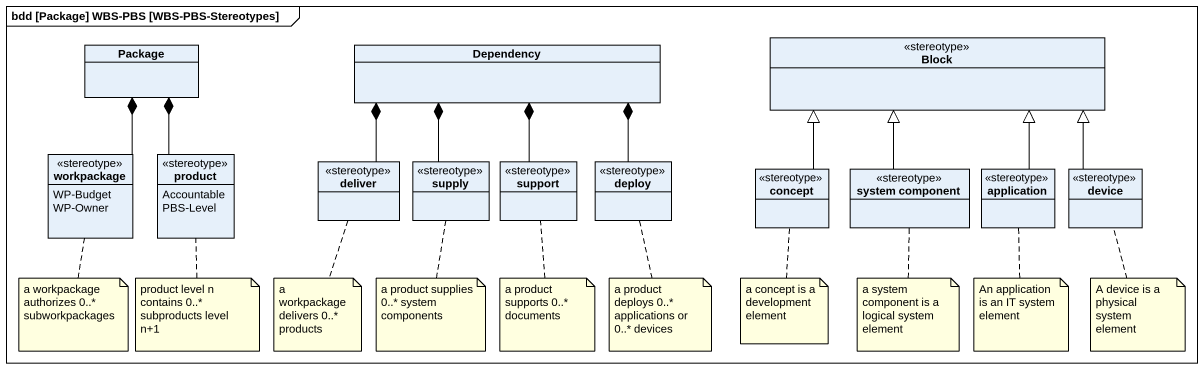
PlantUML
@startuml
mainframe bdd [Package] WBS-PBS [WBS-PBS-Stereotypes]
hide circle
hide empty members
class Block <<stereotype>>
class "Package" as Package_
class Dependency
class workpackage <<stereotype>> {
  WP-Budget
  WP-Owner
}
class product <<stereotype>> {
  Accountable
  PBS-Level
}
class deliver <<stereotype>>
class supply <<stereotype>>
class support <<stereotype>>
class deploy <<stereotype>>
class concept <<stereotype>>
class "system component" as system_component <<stereotype>>
class application <<stereotype>>
class device <<stereotype>>
workpackage -up-* Package_
product -up-* Package_
deliver -up-* Dependency
supply -up-* Dependency
support -up-* Dependency
deploy -up-* Dependency
concept -up-|> Block
system_component -up-|> Block
application -up-|> Block
device -up-|> Block
note bottom of workpackage : a workpackage authorizes 0..* subworkpackages
note bottom of product : product level n contains 0..* subproducts level n+1
note bottom of deliver : a workpackage delivers 0..* products
note bottom of supply : a product supplies 0..* system components
note bottom of support : a product supports 0..* documents
note bottom of deploy : a product deploys 0..* applications or 0..* devices
note bottom of concept : a concept is a development element
note bottom of system_component : a system component is a logical system element
note bottom of application : An application is an IT system element
note bottom of device : A device is a physical system element
@enduml
